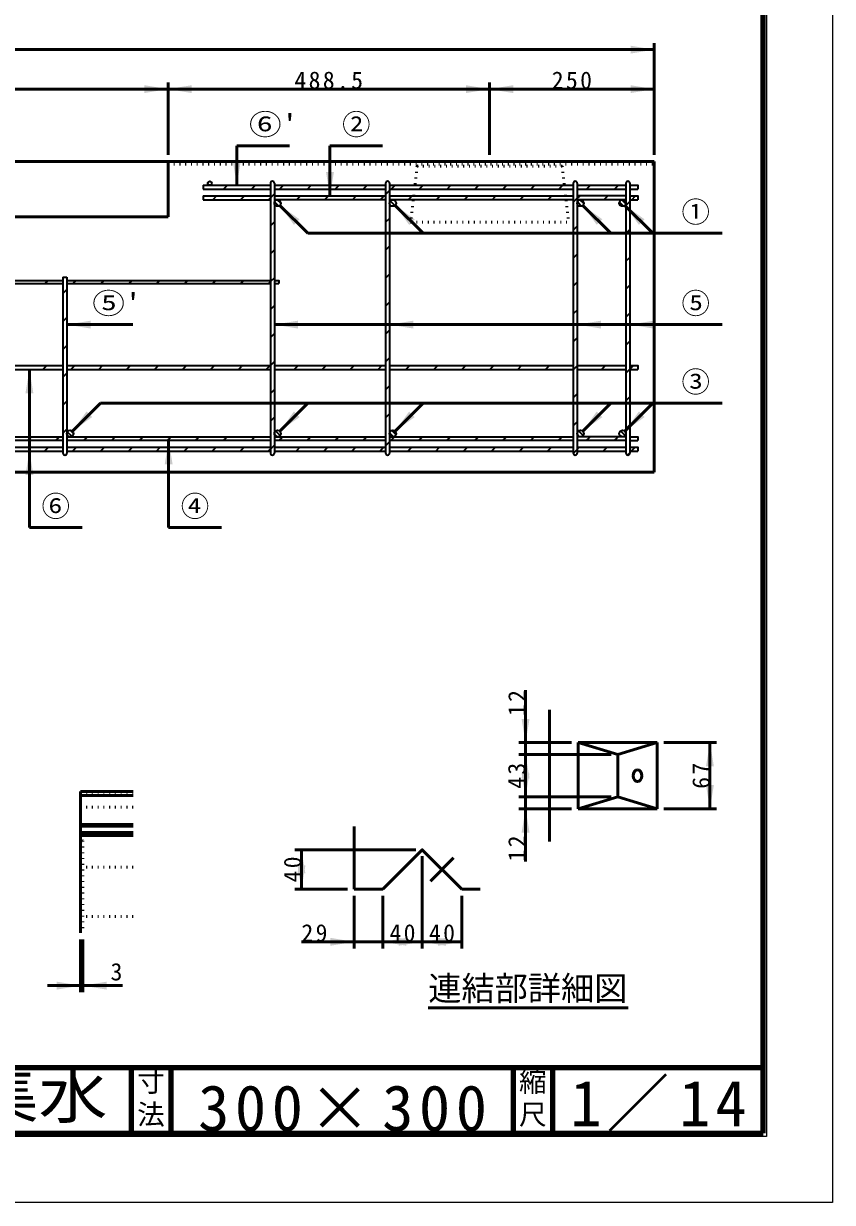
# Model space of a CAD drawing. Units: millimetres, scale not verified, with parts at other scales. Extents: x -2102 to 2102, y -1485 to 1485.
# Drawn here: x 874 to 2102, y -1485 to 306 of the extents above; entities that cross this region are included whole.
import ezdxf
from ezdxf.enums import TextEntityAlignment as Align

# ---------------------------------------------------------------- set-up
doc = ezdxf.new("R2010")
doc.units = ezdxf.units.MM
doc.header["$LTSCALE"] = 5
doc.linetypes.add('DOTTED', pattern=[1.75, 0.25, -1.5])
doc.linetypes.add('LONG_DASHED_DOTTED', pattern=[15.25, 12, -1.5, 0.25, -1.5])
doc.layers.add('0-0_V-nasSTD', color=7, linetype='Continuous', lineweight=35)
doc.layers.add('0-1_0', color=7, linetype='Continuous', lineweight=50)
doc.styles.add('ＭＳ ゴシック', font='')
doc.styles.get('ＭＳ ゴシック').set_extended_font_data('MS Gothic')

msp = doc.modelspace()

# ---------------------------------------------------------------- linework, layer by layer
at = {"layer": '0-0_V-nasSTD', "lineweight": 50}
for p, q in [((1197.85, 120.38), (1197.85, 60.38)), ((1339.35, 120.38), (1339.35, 44.38)), ((1305.812, -12.581), (1263.386, 29.845)), ((1480.812, -12.581), (1438.386, 29.845)), ((1765.812, -12.581), (1723.386, 29.845)), ((1829.812, -12.581), (1787.386, 29.845)), ((1934.85, -12.581), (1305.812, -12.581)), ((1039.85, -151.37), (939.85, -151.37)), ((1934.85, -151.37), (1254.85, -151.37)), ((882.85, -459.62), (882.85, -219.62)), ((990.812, -270.658), (948.386, -313.084)), ((1934.85, -270.658), (990.812, -270.658)), ((1305.812, -270.658), (1263.386, -313.084)), ((1480.812, -270.658), (1438.386, -313.084)), ((1765.812, -270.658), (1723.386, -313.084)), ((1829.812, -270.658), (1787.386, -313.084)), ((1094.35, -459.62), (1094.35, -327.62))]:
    msp.add_line(p, q, dxfattribs=at)
at = {"layer": '0-0_V-nasSTD'}
for p, q in [((1146.85, 60.38), (1248.85, 60.38)), ((1146.85, 60.38), (1146.85, 54.38)), ((1146.85, 54.38), (1248.85, 54.38)), ((1177.695, 54.38), (1183.695, 60.38)), ((1220.121, 54.38), (1226.121, 60.38)), ((1248.85, 63.38), (1248.85, -346.62)), ((1254.85, 63.38), (1254.85, -346.62)), ((1254.85, 60.38), (1423.85, 60.38)), ((1254.85, 54.38), (1423.85, 54.38)), ((1262.548, 54.38), (1268.548, 60.38)), ((1304.974, 54.38), (1310.974, 60.38)), ((1347.4, 54.38), (1353.4, 60.38)), ((1389.827, 54.38), (1395.827, 60.38)), ((1423.85, 63.38), (1423.85, -346.62)), ((1429.85, 63.38), (1429.85, -346.62)), ((1429.85, 60.38), (1708.85, 60.38)), ((1429.85, 54.38), (1708.85, 54.38)), ((1438.253, 60.38), (1432.253, 54.38)), ((1480.68, 60.38), (1474.68, 54.38)), ((1517.106, 54.38), (1523.106, 60.38)), ((1559.532, 54.38), (1565.532, 60.38)), ((1601.959, 54.38), (1607.959, 60.38)), ((1644.385, 54.38), (1650.385, 60.38)), ((1686.812, 54.38), (1692.812, 60.38)), ((1708.85, 63.38), (1708.85, -346.62)), ((1714.85, 63.38), (1714.85, -346.62)), ((1714.85, 60.38), (1788.85, 60.38)), ((1714.85, 54.38), (1788.85, 54.38)), ((1729.238, 54.38), (1735.238, 60.38)), ((1771.664, 54.38), (1777.664, 60.38)), ((1788.85, 63.38), (1788.85, -346.62)), ((1794.85, 63.38), (1794.85, -346.62)), ((1794.85, 54.38), (1806.85, 54.38)), ((1146.85, 44.38), (1248.85, 44.38)), ((1146.85, 44.38), (1146.85, 38.38)), ((1146.85, 38.38), (1248.85, 38.38)), ((1167.195, 44.38), (1161.195, 38.38)), ((1203.621, 38.38), (1209.621, 44.38)), ((1246.048, 38.38), (1248.85, 41.183)), ((1254.85, 47.183), (1248.85, 41.183)), ((1254.85, 44.38), (1423.85, 44.38)), ((1423.85, 38.38), (1254.85, 38.38)), ((1259.397, 38.36), (1264.83, 32.927)), ((1288.474, 38.38), (1294.474, 44.38)), ((1330.9, 38.38), (1336.9, 44.38)), ((1373.327, 38.38), (1379.327, 44.38)), ((1415.753, 38.38), (1421.753, 44.38)), ((1429.85, 52.478), (1423.85, 46.478)), ((1429.85, 44.38), (1708.85, 44.38)), ((1708.85, 38.38), (1429.85, 38.38)), ((1430.952, 36.511), (1437.981, 29.482)), ((1436.399, 38.134), (1439.604, 34.929)), ((1458.18, 38.38), (1464.18, 44.38)), ((1500.606, 38.38), (1506.606, 44.38)), ((1543.032, 38.38), (1549.032, 44.38)), ((1585.459, 38.38), (1591.459, 44.38)), ((1627.885, 38.38), (1633.885, 44.38)), ((1670.312, 38.38), (1676.312, 44.38)), ((1714.85, 40.493), (1708.85, 34.493)), ((1788.85, 44.38), (1714.85, 44.38)), ((1718.738, 44.38), (1714.85, 40.493)), ((1788.85, 38.38), (1714.85, 38.38)), ((1719.059, 38.317), (1724.787, 32.589)), ((1755.164, 38.38), (1761.164, 44.38)), ((1782.757, 38.259), (1788.729, 32.287)), ((1794.85, 38.38), (1806.85, 38.38)), ((1797.591, 38.38), (1803.591, 44.38)), ((1255.279, 35.407), (1261.877, 28.809)), ((1715.169, 35.137), (1721.606, 28.699)), ((1779.077, 34.868), (1785.338, 28.607)), ((1794.85, 35.64), (1788.85, 29.64)), ((1254.85, 4.757), (1248.85, -1.243)), ((1429.85, 10.051), (1423.85, 4.051)), ((1714.85, -1.934), (1708.85, -7.934)), ((1794.85, -6.786), (1788.85, -12.786)), ((1429.85, -32.375), (1423.85, -38.375)), ((1254.85, -37.669), (1248.85, -43.669)), ((1714.85, -44.36), (1708.85, -50.36)), ((1794.85, -49.213), (1788.85, -55.213)), ((831.85, -84.12), (933.85, -84.12)), ((831.85, -89.12), (933.85, -89.12)), ((906.415, -89.12), (911.415, -84.12)), ((933.85, -79.12), (933.85, -346.62)), ((933.85, -79.12), (939.85, -79.12)), ((939.85, -79.12), (939.85, -346.62)), ((939.85, -84.12), (1248.85, -84.12)), ((939.85, -89.12), (1248.85, -89.12)), ((953.842, -84.12), (948.842, -89.12)), ((991.268, -89.12), (996.268, -84.12)), ((1033.695, -89.12), (1038.695, -84.12)), ((1076.121, -89.12), (1081.121, -84.12)), ((1118.548, -89.12), (1123.548, -84.12)), ((1160.974, -89.12), (1165.974, -84.12)), ((1203.4, -89.12), (1208.4, -84.12)), ((1245.827, -89.12), (1248.85, -86.096)), ((1254.85, -80.096), (1248.85, -86.096)), ((1254.85, -89.12), (1261.85, -89.12)), ((1429.85, -74.801), (1423.85, -80.801)), ((1714.85, -86.786), (1708.85, -92.786)), ((939.85, -98.111), (933.85, -104.111)), ((1794.85, -91.639), (1788.85, -97.639)), ((1254.85, -122.522), (1248.85, -128.522)), ((1429.85, -117.228), (1423.85, -123.228)), ((939.85, -140.537), (933.85, -146.537)), ((1714.85, -129.213), (1708.85, -135.213)), ((1794.85, -134.066), (1788.85, -140.066)), ((1429.85, -159.654), (1423.85, -165.654)), ((1254.85, -164.949), (1248.85, -170.949)), ((1714.85, -171.639), (1708.85, -177.639)), ((1788.85, -182.492), (1794.85, -176.492)), ((939.85, -182.964), (933.85, -188.964)), ((831.85, -213.62), (933.85, -213.62)), ((903.195, -219.62), (909.195, -213.62)), ((939.85, -213.62), (1248.85, -213.62)), ((951.621, -213.62), (945.621, -219.62)), ((988.048, -219.62), (994.048, -213.62)), ((1030.474, -219.62), (1036.474, -213.62)), ((1072.9, -219.62), (1078.9, -213.62)), ((1115.327, -219.62), (1121.327, -213.62)), ((1157.753, -219.62), (1163.753, -213.62)), ((1200.18, -219.62), (1204.963, -214.837)), ((1206.18, -213.62), (1204.963, -214.837)), ((1242.606, -219.62), (1248.606, -213.62)), ((1254.85, -207.375), (1248.85, -213.375)), ((1254.85, -213.62), (1423.85, -213.62)), ((1285.032, -219.62), (1291.032, -213.62)), ((1327.459, -219.62), (1333.459, -213.62)), ((1369.885, -219.62), (1375.885, -213.62)), ((1412.312, -219.62), (1418.312, -213.62)), ((1429.85, -202.081), (1423.85, -208.081)), ((1429.85, -213.62), (1708.85, -213.62)), ((1460.738, -213.62), (1454.738, -219.62)), ((1497.164, -219.62), (1503.164, -213.62)), ((1539.591, -219.62), (1545.591, -213.62)), ((1582.017, -219.62), (1588.017, -213.62)), ((1624.444, -219.62), (1630.444, -213.62)), ((1666.87, -219.62), (1672.87, -213.62)), ((1708.85, -220.066), (1714.85, -214.066)), ((1714.85, -213.62), (1788.85, -213.62)), ((1714.85, -214.066), (1715.296, -213.62)), ((1751.723, -219.62), (1757.723, -213.62)), ((1794.85, -218.918), (1800.149, -213.62)), ((831.85, -219.62), (933.85, -219.62)), ((939.85, -225.39), (933.85, -231.39)), ((939.85, -219.62), (1248.85, -219.62)), ((1254.85, -219.62), (1423.85, -219.62)), ((1429.85, -219.62), (1708.85, -219.62)), ((1714.85, -219.62), (1788.85, -219.62)), ((1788.85, -224.918), (1794.85, -218.918)), ((1794.85, -219.62), (1806.85, -219.62)), ((1254.85, -249.801), (1248.85, -255.801)), ((1429.85, -244.507), (1423.85, -250.507)), ((939.85, -267.817), (933.85, -273.817)), ((1708.85, -262.492), (1714.85, -256.492)), ((1788.85, -267.345), (1794.85, -261.345)), ((1254.85, -292.228), (1248.85, -298.228)), ((1429.85, -286.934), (1423.85, -292.934)), ((1708.85, -304.918), (1714.85, -298.918)), ((1788.85, -309.771), (1794.85, -303.771)), ((831.85, -321.62), (933.85, -321.62)), ((880.048, -327.62), (886.048, -321.62)), ((922.474, -327.62), (928.474, -321.62)), ((939.85, -310.243), (933.85, -316.243)), ((939.85, -321.62), (1248.85, -321.62)), ((940.382, -314.376), (947.094, -321.088)), ((944.699, -311.622), (949.848, -316.771)), ((964.9, -327.62), (970.9, -321.62)), ((1007.327, -327.62), (1013.327, -321.62)), ((1049.753, -327.62), (1055.753, -321.62)), ((1092.18, -327.62), (1098.18, -321.62)), ((1134.606, -327.62), (1140.606, -321.62)), ((1177.032, -327.62), (1183.032, -321.62)), ((1219.459, -327.62), (1225.459, -321.62)), ((1254.85, -321.62), (1423.85, -321.62)), ((1255.012, -317.879), (1258.591, -321.458)), ((1256.835, -312.631), (1263.839, -319.635)), ((1261.885, -327.62), (1267.885, -321.62)), ((1304.312, -327.62), (1310.312, -321.62)), ((1346.738, -327.62), (1352.738, -321.62)), ((1389.164, -327.62), (1395.164, -321.62)), ((1429.85, -321.62), (1708.85, -321.62)), ((1429.891, -315.982), (1435.488, -321.579)), ((1431.591, -327.62), (1437.591, -321.62)), ((1432.968, -311.987), (1439.482, -318.502)), ((1474.017, -327.62), (1480.017, -321.62)), ((1516.444, -327.62), (1522.444, -321.62)), ((1558.87, -327.62), (1564.87, -321.62)), ((1601.296, -327.62), (1607.296, -321.62)), ((1643.723, -327.62), (1649.723, -321.62)), ((1686.149, -327.62), (1692.149, -321.62)), ((1788.85, -321.62), (1714.85, -321.62)), ((1715.195, -318.443), (1718.027, -321.275)), ((1716.623, -312.8), (1723.67, -319.847)), ((1728.576, -327.62), (1734.576, -321.62)), ((1771.002, -327.62), (1777.002, -321.62)), ((1779.533, -319.141), (1781.329, -320.937)), ((1780.433, -312.97), (1787.5, -320.037)), ((933.85, -327.62), (831.85, -327.62)), ((831.85, -337.62), (933.85, -337.62)), ((905.974, -343.62), (911.974, -337.62)), ((1248.85, -327.62), (939.85, -327.62)), ((939.85, -337.62), (1248.85, -337.62)), ((954.4, -337.62), (948.4, -343.62)), ((990.827, -343.62), (996.827, -337.62)), ((1033.253, -343.62), (1039.253, -337.62)), ((1075.68, -343.62), (1081.68, -337.62)), ((1118.106, -343.62), (1124.106, -337.62)), ((1160.532, -343.62), (1166.532, -337.62)), ((1202.959, -343.62), (1208.959, -337.62)), ((1245.385, -343.62), (1248.85, -340.154)), ((1254.85, -334.654), (1248.85, -340.654)), ((1423.85, -327.62), (1254.85, -327.62)), ((1254.85, -337.62), (1423.85, -337.62)), ((1293.812, -337.62), (1287.812, -343.62)), ((1336.238, -337.62), (1330.238, -343.62)), ((1372.664, -343.62), (1378.664, -337.62)), ((1415.091, -343.62), (1421.091, -337.62)), ((1429.85, -329.36), (1423.85, -335.36)), ((1708.85, -327.62), (1429.85, -327.62)), ((1429.85, -337.62), (1708.85, -337.62)), ((1457.517, -343.62), (1463.517, -337.62)), ((1499.944, -343.62), (1505.944, -337.62)), ((1542.37, -343.62), (1548.37, -337.62)), ((1584.796, -343.62), (1590.796, -337.62)), ((1627.223, -343.62), (1633.223, -337.62)), ((1669.649, -343.62), (1675.649, -337.62)), ((1788.85, -327.62), (1714.85, -327.62)), ((1714.85, -337.62), (1788.85, -337.62)), ((1714.85, -340.845), (1718.076, -337.62)), ((1754.502, -343.62), (1760.502, -337.62)), ((1794.85, -327.62), (1806.85, -327.62)), ((1796.928, -343.62), (1802.928, -337.62)), ((831.85, -343.62), (933.85, -343.62)), ((939.85, -343.62), (1248.85, -343.62)), ((1254.85, -343.62), (1423.85, -343.62)), ((1429.85, -343.62), (1708.85, -343.62)), ((1708.922, -347.273), (1714.85, -341.345)), ((1714.85, -343.62), (1788.85, -343.62)), ((1791.455, -349.593), (1794.85, -346.198)), ((1794.85, -343.62), (1806.85, -343.62))]:
    msp.add_line(p, q, dxfattribs=at)
at = {"layer": '0-0_V-nasSTD', "linetype": 'DOTTED', "lineweight": 50}
msp.add_line((1461.85, 4.38), (1701.85, 4.38), dxfattribs=at)
at = {"layer": '0-0_V-nasSTD', "lineweight": 100}
for p, q in [((1037.5, -1280), (1037.5, -1380)), ((1097.5, -1280), (1097.5, -1380)), ((1617.5, -1280), (1617.5, -1380)), ((1677.5, -1280), (1677.5, -1380)), ((-1997.5, -1380), (1997.5, -1380))]:
    msp.add_line(p, q, dxfattribs=at)
at = {"layer": '0-0_V-nasSTD', "lineweight": 18}
for points in [[(-2102.5, -1485), (-2102.5, 1485), (2102.5, 1485), (2102.5, -1485)], [(-2002.5, -1385), (-2002.5, 1385), (2002.5, 1385), (2002.5, -1385)]]:
    msp.add_lwpolyline(points, close=True, dxfattribs=at)
at = {"layer": '0-0_V-nasSTD', "lineweight": 100}
msp.add_lwpolyline([(1997.5, -1380), (1997.5, 1380), (-1997.5, 1380)], dxfattribs=at)
at = {"layer": '0-0_V-nasSTD'}
for points in [[(1794.85, 60.38), (1806.85, 60.38), (1806.85, 54.38)], [(1794.85, 44.38), (1806.85, 44.38), (1806.85, 38.38)], [(1254.85, -84.12), (1261.85, -84.12), (1261.85, -89.12)], [(1794.85, -213.62), (1806.85, -213.62), (1806.85, -219.62)], [(1794.85, -321.62), (1806.85, -321.62), (1806.85, -327.62)], [(1794.85, -337.62), (1806.85, -337.62), (1806.85, -343.62)]]:
    msp.add_lwpolyline(points, dxfattribs=at)
for centre, radius in [((1156.85, 63.38), 3), ((1259.85, 33.38), 5), ((1434.85, 33.38), 5), ((1719.85, 33.38), 5), ((1783.85, 33.38), 5), ((944.85, -316.62), 5), ((1259.85, -316.62), 5), ((1434.85, -316.62), 5), ((1719.85, -316.62), 5), ((1783.85, -316.62), 5)]:
    msp.add_circle(centre, radius, dxfattribs=at)
for centre, start, end in [((1251.85, 63.38), 0, 180), ((1426.85, 63.38), 0, 180), ((1711.85, 63.38), 0, 180), ((1791.85, 63.38), 0, 180), ((936.85, -346.62), 180, 0), ((1251.85, -346.62), 180, 0), ((1426.85, -346.62), 180, 0), ((1711.85, -346.62), 180, 0), ((1791.85, -346.62), 180, 0)]:
    msp.add_arc(centre, 3, start, end, dxfattribs=at)
for points in [[(1795.85, 260.38), (1795.85, 272.38), (1831.85, 266.38)], [(1057.35, 200.38), (1057.35, 212.38), (1093.35, 206.38)], [(1093.35, 206.38), (1129.35, 200.38), (1129.35, 212.38)], [(1545.85, 200.38), (1545.85, 212.38), (1581.85, 206.38)], [(1581.85, 206.38), (1617.85, 200.38), (1617.85, 212.38)], [(1795.85, 200.38), (1795.85, 212.38), (1831.85, 206.38)], [(1191.85, 96.38), (1197.85, 60.38), (1203.85, 96.38)], [(1333.35, 80.38), (1339.35, 44.38), (1345.35, 80.38)], [(1263.386, 29.845), (1284.599, 0.146), (1293.084, 8.632)], [(1438.386, 29.845), (1459.599, 0.146), (1468.084, 8.632)], [(1723.386, 29.845), (1744.599, 0.146), (1753.084, 8.632)], [(1787.386, 29.845), (1808.599, 0.146), (1817.084, 8.632)], [(939.85, -151.37), (975.85, -157.37), (975.85, -145.37)], [(1254.85, -151.37), (1290.85, -157.37), (1290.85, -145.37)], [(1429.85, -151.37), (1465.85, -157.37), (1465.85, -145.37)], [(1714.85, -151.37), (1750.85, -157.37), (1750.85, -145.37)], [(1794.85, -151.37), (1830.85, -157.37), (1830.85, -145.37)], [(876.85, -255.62), (882.85, -219.62), (888.85, -255.62)], [(948.386, -313.084), (969.599, -283.386), (978.084, -291.871)], [(1263.386, -313.084), (1284.599, -283.386), (1293.084, -291.871)], [(1438.386, -313.084), (1459.599, -283.386), (1468.084, -291.871)], [(1723.386, -313.084), (1744.599, -283.386), (1753.084, -291.871)], [(1787.386, -313.084), (1808.599, -283.386), (1817.084, -291.871)], [(1088.35, -363.62), (1094.35, -327.62), (1100.35, -363.62)], [(876.85, -379.62), (882.85, -343.62), (888.85, -379.62)], [(1630.444, -750.498), (1636.444, -786.498), (1642.444, -750.498)], [(1910.444, -822.498), (1916.444, -786.498), (1922.444, -822.498)], [(1630.444, -840.498), (1636.444, -804.498), (1642.444, -840.498)], [(1630.444, -832.998), (1636.444, -868.998), (1642.444, -832.998)], [(1910.444, -850.998), (1916.444, -886.998), (1922.444, -850.998)], [(1630.444, -922.998), (1636.444, -886.998), (1642.444, -922.998)], [(1290.025, -985.071), (1296.025, -949.071), (1302.025, -985.071)], [(1290.025, -973.071), (1296.025, -1009.071), (1302.025, -973.071)], [(1340.025, -1095.071), (1340.025, -1083.071), (1376.025, -1089.071)], [(1419.525, -1089.071), (1455.525, -1095.071), (1455.525, -1083.071)], [(1443.525, -1095.071), (1443.525, -1083.071), (1479.525, -1089.071)], [(1479.525, -1089.071), (1515.525, -1095.071), (1515.525, -1083.071)], [(1503.525, -1095.071), (1503.525, -1083.071), (1539.525, -1089.071)], [(924.336, -1161.624), (924.336, -1149.624), (960.336, -1155.624)], [(964.086, -1155.624), (1000.086, -1161.624), (1000.086, -1149.624)]]:
    msp.add_solid(points, dxfattribs=at)
at = {"layer": '0-1_0'}
for p, q in [((1831.85, 106.38), (1831.85, 276.38)), ((-168.15, 266.38), (1831.85, 266.38)), ((1093.35, 106.38), (1093.35, 216.38)), ((1581.85, 106.38), (1581.85, 216.38)), ((570.35, 206.38), (1093.35, 206.38)), ((1197.85, 120.38), (1277.85, 120.38)), ((1339.35, 120.38), (1419.35, 120.38)), ((-168.15, 96.38), (1831.85, 96.38)), ((570.35, 96.38), (1093.35, 96.38)), ((1093.35, 96.38), (1093.35, 12.38)), ((1831.85, 96.38), (1831.85, -375.62)), ((570.35, 12.38), (1093.35, 12.38)), ((-168.15, -375.62), (1831.85, -375.62)), ((882.85, -459.62), (962.85, -459.62)), ((1094.35, -459.62), (1174.35, -459.62)), ((1636.444, -706.498), (1636.444, -786.498)), ((1672.944, -736.748), (1672.944, -936.748)), ((1706.444, -786.498), (1626.444, -786.498)), ((1636.444, -804.498), (1636.444, -786.498)), ((1716.444, -786.498), (1716.444, -886.998)), ((1716.444, -786.498), (1836.444, -786.498)), ((1836.444, -786.498), (1836.444, -886.998)), ((1846.444, -786.498), (1926.444, -786.498)), ((1916.444, -886.998), (1916.444, -786.498)), ((1766.444, -804.498), (1626.444, -804.498)), ((1636.444, -868.998), (1636.444, -804.498)), ((1776.444, -804.498), (1776.444, -868.998)), ((960.336, -860.624), (1040.336, -860.624)), ((960.336, -860.624), (960.336, -1075.624)), ((960.336, -866.874), (1040.336, -866.874)), ((1766.444, -868.998), (1626.444, -868.998)), ((1636.444, -886.998), (1636.444, -868.998)), ((1706.444, -886.998), (1626.444, -886.998)), ((1636.444, -966.998), (1636.444, -886.998)), ((1716.444, -886.998), (1836.444, -886.998)), ((1846.444, -886.998), (1926.444, -886.998)), ((960.336, -910.605), (1040.336, -910.605)), ((960.336, -913.124), (1040.336, -913.124)), ((960.336, -923.124), (1040.336, -923.124)), ((960.336, -927.322), (1040.336, -927.322)), ((1376.025, -914.071), (1376.025, -1009.071)), ((1469.525, -949.071), (1286.025, -949.071)), ((1296.025, -1009.071), (1296.025, -949.071)), ((1479.525, -959.071), (1479.525, -1099.071)), ((1366.025, -1009.071), (1286.025, -1009.071)), ((1376.025, -1009.071), (1419.525, -1009.071)), ((1376.025, -1019.071), (1376.025, -1099.071)), ((1419.525, -1019.071), (1419.525, -1099.071)), ((1539.525, -1009.071), (1567.525, -1009.071)), ((1539.525, -1019.071), (1539.525, -1099.071)), ((960.336, -1085.624), (960.336, -1165.624)), ((964.086, -1085.624), (964.086, -1165.624)), ((1296.025, -1089.071), (1376.025, -1089.071)), ((1376.025, -1089.071), (1419.525, -1089.071)), ((910.336, -1155.624), (960.336, -1155.624)), ((960.336, -1155.624), (964.086, -1155.624)), ((1024.086, -1155.624), (964.086, -1155.624)), ((1488.687, -1189.314), (1792.095, -1189.314))]:
    msp.add_line(p, q, dxfattribs=at)
at = {"layer": '0-1_0', "linetype": 'DOTTED'}
for p, q in [((1093.35, 92.38), (1831.85, 92.38)), ((1471.85, 89.38), (1468.85, 92.38)), ((1691.85, 89.38), (1694.85, 92.38)), ((1471.85, 89.38), (1461.85, 4.38)), ((960.336, -865.624), (1040.336, -865.624)), ((1040.336, -884.374), (960.336, -884.374)), ((964.086, -935.624), (960.336, -933.124)), ((964.086, -935.624), (964.086, -1075.624)), ((960.336, -963.124), (964.086, -960.624)), ((960.336, -975.624), (1040.336, -975.624)), ((960.336, -1050.624), (1040.336, -1050.624))]:
    msp.add_line(p, q, dxfattribs=at)
at = {"layer": '0-1_0', "linetype": 'LONG_DASHED_DOTTED'}
msp.add_line((1491.847, -996.748), (1527.203, -961.393), dxfattribs=at)
at = {"layer": '0-1_0', "lineweight": 100}
msp.add_line((-1997.5, -1280), (1997.5, -1280), dxfattribs=at)
at = {"layer": '0-1_0'}
for points in [[(1093.35, 206.38), (1581.85, 206.38), (1831.85, 206.38)], [(1716.444, -786.498), (1776.444, -804.498), (1836.444, -786.498)], [(1716.444, -886.998), (1776.444, -868.998), (1836.444, -886.998)], [(1419.525, -1009.071), (1479.525, -949.071), (1539.525, -1009.071)], [(1419.525, -1089.071), (1479.525, -1089.071), (1539.525, -1089.071)]]:
    msp.add_lwpolyline(points, dxfattribs=at)
at = {"layer": '0-1_0', "linetype": 'DOTTED'}
msp.add_lwpolyline([(1471.85, 89.38), (1691.85, 89.38), (1701.85, 4.38)], dxfattribs=at)
at = {"layer": '0-1_0'}
msp.add_ellipse((1806.444, -836.748), major_axis=(0, 9), ratio=0.707107, dxfattribs=at)

# ---------------------------------------------------------------- texts
at = {"layer": '0-0_V-nasSTD', "style": 'ＭＳ ゴシック'}
for s, height, width, p in [("⑥'", 31.67, 1.15, (1216.25, 127.38)), ("⑤'", 31.67, 1.15, (978.25, -144.37)), ('ユニロードⅡ Ｌ集水', 69.65, 1.1, (8.5, -1377.53))]:
    msp.add_text(s, height=height, dxfattribs=dict(at, width=width)).set_placement(p, align=Align.BOTTOM_LEFT)
for s, height, p in [('②', 31.67, (1357.75, 127.38)), ('①', 31.67, (1873.25, -5.582)), ('⑤', 31.67, (1873.25, -144.37)), ('③', 31.67, (1873.25, -263.658)), ('⑥', 31.67, (901.25, -452.62)), ('④', 31.67, (1112.75, -452.62)), ('3', 26.39, (1006.086, -1155.624)), ('連結部詳細図', 36.95, (1488.687, -1189.314)), ('寸', 30.79, (1046.482, -1326.001)), ('縮', 30.79, (1626.482, -1326.001)), ('法', 30.79, (1046.476, -1375.99)), ('尺', 30.79, (1626.476, -1375.99))]:
    msp.add_text(s, height=height, dxfattribs=at).set_placement(p, align=Align.BOTTOM_LEFT)
at = {"layer": '0-0_V-nasSTD', "attachment_point": 7, "style": 'ＭＳ ゴシック'}
for s, insert, char_height in [('\\T1.2;488.5', (1285.4, 206.38), 26.39), ('\\T1.2;250', (1676.25, 206.38), 26.39), ('\\T1.2;29', (1296.025, -1089.071), 26.39), ('\\T1.2;40', (1429.725, -1089.071), 26.39), ('\\T1.2;40', (1489.725, -1089.071), 26.39), ('\\T1.16;1／14', (1704.533, -1377.418), 69.65), ('\\T1.18;300×300', (1139.081, -1377.492), 69.65)]:
    msp.add_mtext(s, dxfattribs=dict(at, insert=insert, char_height=char_height))
at = {"layer": '0-0_V-nasSTD', "char_height": 26.39, "attachment_point": 7, "rotation": 90, "style": 'ＭＳ ゴシック'}
for s, insert in [('\\T1.2;12', (1636.444, -746.098)), ('\\T1.2;43', (1636.444, -856.548)), ('\\T1.2;67', (1916.444, -856.548)), ('\\T1.2;12', (1636.444, -966.998)), ('\\T1.2;40', (1296.025, -998.871))]:
    msp.add_mtext(s, dxfattribs=dict(at, insert=insert))

doc.saveas('drawing.dxf')
